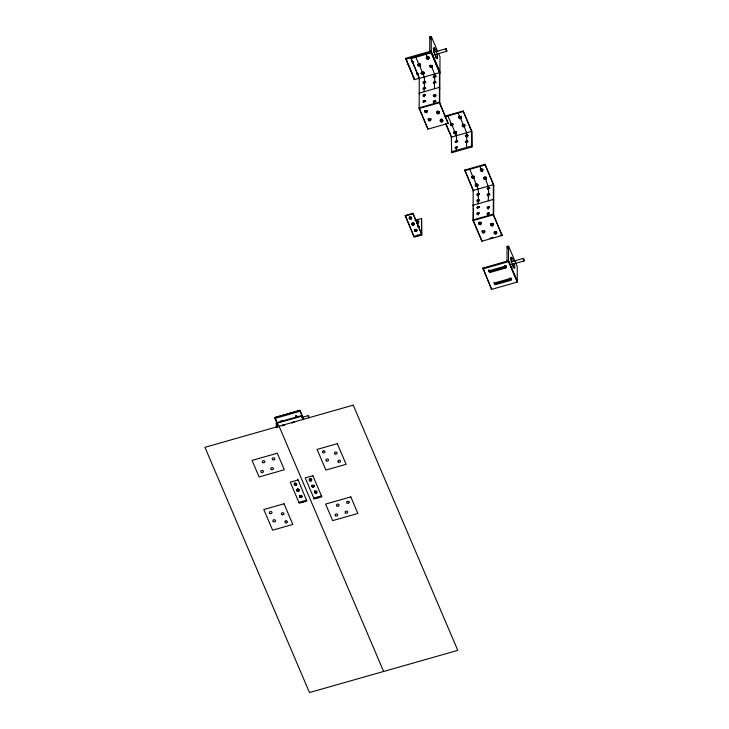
<?xml version="1.0" encoding="UTF-8"?>
<svg xmlns="http://www.w3.org/2000/svg" width="729" height="729" viewBox="0 0 729 729"><rect width="100%" height="100%" fill="white"/><g stroke="black" fill="none" stroke-linecap="round" stroke-linejoin="round"><path stroke-width="1.09" d="M274.988 418.437L274.979 417.48L299.947 410.381L303.647 419.066M276.255 427.941L276.273 422.756L301.496 415.585L303.255 419.722M277.357 427.631L277.375 423.112L279.116 427.203M295.081 483.455A1.212 0.993 0.2 0 1 296.676 484.585A1.212 0.993 0.2 0 1 294.689 485.149A1.212 0.993 0.2 0 1 295.081 483.455L295.081 482.844M295.837 417.617L295.837 416.706A1.139 0.929 0.2 0 1 296.047 415.794M295.883 485.332L295.883 484.721M296.53 416.432L296.539 415.521M297.213 491.401L297.222 489.569M297.742 491.31L297.66 488.895M297.888 480.001L290.251 482.17L299.227 503.22L306.863 501.051L297.888 479.39M298.462 491.382L298.462 490.772M303.346 419.284L299.947 410.381L274.997 417.526M301.041 497.433L301.041 496.823M302.799 419.321L301.496 415.585M306.517 499.62L306.517 500.231L298.872 502.399M308.403 417.772L308.413 415.53L302.171 417.307M310.062 479.19A1.212 0.993 0.2 0 1 311.657 480.32A1.212 0.993 0.2 0 1 309.67 480.885A1.212 0.993 0.2 0 1 310.062 479.19L310.062 478.589A1.212 0.993 0.2 0 0 309.543 478.871M310.864 481.076L310.864 480.466M313.443 487.127L313.443 486.516M315.22 491.291A1.212 0.993 0.2 0 1 316.814 492.421A1.212 0.993 0.2 0 1 314.828 492.986A1.212 0.993 0.2 0 1 315.22 491.291L315.22 490.681M316.022 493.169L316.022 492.567M321.498 495.365L321.498 495.966L313.853 498.144M418.419 75.734L419.476 78.213L414.327 79.68L405.616 58.329L431.231 51.048M414.856 220.368L421.544 218.472L421.836 234.948L414.2 237.116L405.224 215.465L412.869 213.287L421.49 233.526M410.053 217.351A1.212 0.993 0.2 0 1 411.648 218.481A1.212 0.993 0.2 0 1 409.662 219.046A1.212 0.993 0.2 0 1 410.053 217.351L410.053 216.75M419.649 79.288L410.855 57.983L431.076 52.233L439.879 72.873L439.769 102.98M410.855 219.238L410.855 218.627M412.632 223.402A1.212 0.993 0.2 0 1 414.227 224.532A1.212 0.993 0.2 0 1 412.24 225.097A1.212 0.993 0.2 0 1 412.632 223.402L412.632 222.792M421.836 234.948L412.869 213.287M413.434 225.288L413.434 224.678M414.327 79.68L413.352 76.345M416.013 231.33L416.013 230.728M417.125 74.303L417.125 73.383M417.699 225.817L417.717 222.719L418.063 223.539M417.726 219.557L418.063 222.135M418.811 63.505L418.801 64.179A1.321 1.084 0.2 0 0 418.382 66.02A1.321 1.084 0.2 0 0 420.542 65.4A1.321 1.084 0.2 0 0 418.801 64.179L415.84 57.226M419.157 108.493L419.266 78.395L439.487 72.645L439.387 102.743L448.18 123.383L427.959 129.133L419.157 108.493L439.387 102.743M419.676 65.555L422.291 72.353A1.321 1.084 0.2 0 1 424.023 73.574A1.321 1.084 0.2 0 1 421.863 74.194A1.321 1.084 0.2 0 1 422.291 72.353L422.291 71.679M421.544 218.472L421.49 234.127L413.853 236.305L405.224 215.465M424.05 72.627A1.321 1.084 0.2 0 1 423.731 73.41L423.166 74.394L424.642 77.866M424.205 91.663L424.214 88.984M424.26 76.973L424.624 82.277A1.321 0.72 -23.1 0 1 425.873 82.687M426.511 112.594L426.511 111.929M427.303 56.516L427.303 57.181L426.082 54.32M427.795 58.183L427.805 57.518M428.169 59.222L428.169 58.548M427.495 58.593L428.178 58.393L428.178 57.482A1.139 0.929 0.2 0 0 428.67 57.208M427.959 129.133L419.166 107.828L439.387 102.078L448.18 123.383M429.736 51.477L429.782 36.878L431.286 36.45L437.819 51.777M429.992 120.768L429.992 120.103A1.321 1.084 0.2 0 0 430.648 118.472M439.869 73.538L431.076 52.233M439.705 72.463L431.231 51.959L431.286 36.45M431.659 66.731L434.876 74.959M434.119 51.859L434.129 50.137M434.448 88.747L434.466 83.033M434.493 74.057L434.876 76.326A1.321 0.72 -23.1 0 1 436.079 76.946M437.619 111.728A1.321 1.084 0.2 0 1 439.35 112.949A1.321 1.084 0.2 0 1 437.19 113.569A1.321 1.084 0.2 0 1 437.619 111.728L437.619 111.054M438.484 113.77L438.484 113.104M439.942 72.399L439.997 56.889L438.685 53.818M441.036 119.92L441.373 119.848A1.321 1.084 0.2 0 1 442.029 121.925L441.701 121.998A1.321 1.084 0.2 0 1 441.036 119.92L441.1 119.237M441.965 121.943L441.974 121.269M445.054 116.111L463.152 110.963L471.955 131.603L471.9 146.957L451.67 152.707L451.342 136.451L451.725 137.353M452.071 125.023L454.677 131.821A1.321 1.084 0.2 0 1 456.418 133.042A1.321 1.084 0.2 0 1 454.249 133.662A1.321 1.084 0.2 0 1 454.677 131.821M455.552 133.197L456.336 135.703M456.281 150.393L456.29 148.26M456.336 135.038L456.7 141.563A1.321 0.72 -23.1 0 1 457.903 141.781M459.689 115.984L459.689 116.649A1.321 1.084 0.2 0 0 459.261 118.49A1.321 1.084 0.2 0 0 461.421 117.87A1.321 1.084 0.2 0 0 459.689 116.649L458.158 113.05M460.564 118.025L463.17 124.823A1.321 1.084 0.2 0 1 464.911 126.044A1.321 1.084 0.2 0 1 462.742 126.664A1.321 1.084 0.2 0 1 463.17 124.823L463.179 124.158M445.583 123.62L451.342 137.125L471.563 131.375L463.152 110.963M464.045 126.199L466.569 132.796M473.549 191.381L464.747 170.067L484.967 164.317L493.77 184.956L493.67 215.064M466.524 147.477L466.542 142.31M466.578 132.122L466.952 135.612A1.321 0.72 -23.1 0 1 468.191 136.013M471.9 146.957L471.572 130.701M473.057 220.586L473.167 190.479L493.387 184.729L493.278 214.836L502.081 235.476L481.86 241.226L473.057 220.586L493.278 214.836M473.44 220.814L473.486 208.385M473.577 177.639L476.183 184.437A1.321 1.084 0.2 0 1 477.923 185.667A1.321 1.084 0.2 0 1 475.764 186.278A1.321 1.084 0.2 0 1 476.183 184.437L476.192 183.772M477.058 185.813L478.16 189.057L478.525 194.37M478.106 203.746L478.115 201.076L478.497 201.969M479.536 222.637A1.321 1.084 0.2 0 1 481.268 223.867A1.321 1.084 0.2 0 1 479.108 224.477A1.321 1.084 0.2 0 1 479.536 222.637L479.536 221.971A1.321 1.084 0.2 0 0 479.226 222.099M480.402 224.687L480.402 224.013M481.204 168.609L481.195 169.274A1.321 1.084 0.2 0 1 482.316 171.215L482.006 171.333A1.321 1.084 0.2 0 1 480.949 169.365L479.974 166.403M481.696 170.276L481.696 169.602M481.86 241.226L481.86 240.561M482.06 171.306L482.069 170.641A1.321 1.084 0.2 0 1 480.949 168.7M507.01 261.164L507.065 246.575L508.56 246.147L517.271 266.586L517.226 282.087L491.601 289.377L482.899 268.026L508.514 260.745L517.226 281.175L508.414 260.772M483.892 232.861L483.892 232.187M484.685 177.448A1.321 1.084 0.2 0 1 486.416 178.669A1.321 1.084 0.2 0 1 484.256 179.279A1.321 1.084 0.2 0 1 484.685 177.448L484.685 176.773A1.321 1.084 0.2 0 0 484.375 176.901M493.77 185.631L484.967 164.317M485.55 178.815L488.767 188.419M488.339 200.84L488.357 195.117L488.74 196.019M488.384 189.039L488.749 194.497M506.163 265.994L506.154 266.905A1.139 0.929 0.2 0 1 505.461 268.09L490.626 272.309A1.139 0.929 0.2 0 1 489.177 271.735L489.186 270.823M490.626 272.309L490.635 271.398A1.139 0.929 0.2 0 1 489.232 270.113M491.51 223.812A1.321 1.084 0.2 0 1 493.241 225.042A1.321 1.084 0.2 0 1 491.082 225.653A1.321 1.084 0.2 0 1 491.51 223.812L491.51 223.147M491.656 288.447L491.601 289.377L482.899 268.026M492.385 225.862L492.385 225.188M511.257 278.041A1.139 0.929 0.2 0 1 511.384 278.259L511.384 279.171A1.139 0.929 0.2 0 1 510.683 280.355L495.857 284.565A1.139 0.929 0.2 0 1 494.408 283.991L494.408 283.08M495 231.995L495 231.33M495.866 234.027L495.866 233.362M495.857 284.565L495.857 283.654A1.139 0.929 0.2 0 1 494.362 282.606M502.081 235.476L493.287 214.162L473.057 219.912L481.413 239.522M506.154 266.905A1.139 0.929 0.2 0 0 504.705 266.331L504.714 265.42M505.461 268.09L505.461 267.178A1.139 0.929 0.2 0 0 506.026 265.775M517.226 282.087L508.505 261.656L508.56 246.147M511.384 279.171A1.139 0.929 0.2 0 0 509.936 278.596L509.936 277.685M510.683 280.355L510.692 279.444A1.139 0.929 0.2 0 0 511.43 278.733M511.403 262.413L511.412 259.834M523.632 258.941L524.005 260.964L523.322 258.44L511.02 261.911M280.793 421.644L280.811 421.398A1.139 0.929 0.2 0 1 282.67 420.87L282.87 421.052M295.774 417.38L295.792 417.143A1.139 0.929 0.2 0 1 297.651 416.614L297.979 417.006M523.632 260.453L523.322 258.44M445.975 48.734L446.731 51.267L445.975 48.734L433.746 52.215M417.562 73.228L417.334 73.383A1.139 0.929 0.2 0 0 417.99 74.905L412.842 62.648A1.139 0.929 0.2 0 1 412.113 61.127L410.855 57.983M426.784 56.78L427.367 56.498M482.006 170.659L482.325 170.55A1.321 1.084 0.2 0 0 482.543 168.836M456.363 146.729L456.035 146.83A1.321 0.72 -23.1 0 0 455.051 147.914A1.321 0.72 -23.1 0 0 456.226 148.279L456.554 148.169A1.321 0.72 -23.1 0 0 457.539 147.085A1.321 0.72 -23.1 0 0 456.363 146.729L456.682 147.65M405.616 59.24L431.231 51.959M410.846 58.648L431.076 52.898M426.738 56.835L427.431 56.634A1.139 0.929 0.2 0 1 428.297 56.68M446.731 51.267L434.493 54.748L434.11 54.238M412.277 62.001L413.352 61.701M426.064 58.083L429.253 57.181M417.507 74.267L418.574 73.957M420.697 73.356L423.877 72.453M421.426 72.499A1.321 1.084 0.2 0 0 422.483 73.766L423.731 73.41M414.373 78.75L406.053 59.35M439.842 71.515L431.131 51.076M419.211 93.139L439.441 87.325L439.824 88.291M444.927 116.813L463.152 111.628M451.287 151.814L471.517 146.064M464.747 170.741L484.967 164.991M405.224 216.066L412.86 213.898M473.112 205.232L493.333 199.418L493.715 200.375M489.924 238.265L492.995 237.39M500.085 235.376L502.081 234.811M482.89 268.937L508.505 261.656M504.705 266.331L489.879 270.55A1.139 0.929 0.2 0 0 489.177 271.735M511.776 264.445L524.005 260.964M506.537 266.869L489.56 271.698L488.804 269.94M509.936 278.596L495.109 282.806A1.139 0.929 0.2 0 0 494.408 283.991M511.758 279.134L494.781 283.964L494.034 282.205M299.938 411.302L274.979 418.4L276.774 422.62M276.273 423.431L301.487 416.259M441.373 119.182L441.036 119.255A1.321 1.084 0.2 0 0 440.735 119.392M423.166 73.729L422.483 73.766M445.975 49.499L446.731 50.511M429.782 36.878L430.657 38.919M523.194 258.677L524.069 260.718M466.943 137.125L466.56 136.232L466.924 141.69M507.065 246.575L507.94 248.616M434.867 77.848L434.484 76.946L434.858 82.413A1.321 0.72 -23.1 0 1 436.097 82.814M488.321 206.617L488.703 207.519M488.312 208.139L488.694 209.032M447.916 115.966L451.196 123.648A1.321 1.084 0.2 0 1 452.928 124.869A1.321 1.084 0.2 0 1 450.768 125.488A1.321 1.084 0.2 0 1 451.196 123.648M488.302 212.695L488.685 213.597M469.74 169.319L472.702 176.263A1.321 1.084 0.2 0 1 474.433 177.493A1.321 1.084 0.2 0 1 472.274 178.104A1.321 1.084 0.2 0 1 472.702 176.263M488.293 214.217L488.676 215.119M478.516 195.891L478.133 194.989L478.506 200.448A1.321 0.72 -23.1 0 1 479.746 200.858M434.42 94.524L434.812 95.426A1.321 0.72 -23.1 0 1 436.051 95.827M434.42 96.046L434.803 96.948M446.03 123.985L450.905 135.412M464.747 170.067L473.549 190.706M434.402 100.611L434.785 101.504A1.321 0.72 -23.1 0 1 435.988 101.732M478.096 206.489L478.479 207.382M424.624 83.799L424.242 82.896L424.606 88.364A1.321 0.72 -23.1 0 1 425.809 88.583M478.069 212.567L478.461 213.469M478.069 214.089L478.452 214.982M473.112 205.168L473.495 206.125M424.196 94.396L424.579 95.299M424.196 95.918L424.579 96.811M424.178 100.474L424.56 101.377A1.321 0.72 -23.1 0 1 425.809 101.778M406.007 59.122L407.028 61.528M408.185 64.234L410.227 69.009M411.038 70.923L412.259 73.784M419.211 93.075L419.594 94.041M417.671 235.212L418.018 236.032M308.413 415.53L308.932 416.76M295.464 415.831L295.837 416.706M317.671 497.06L318.026 497.871M279.079 426.228L383.627 671.464M274.979 417.48L276.564 421.207M302.699 501.315L303.045 502.135M446.048 48.743L446.658 51.258M439.368 112.002A1.321 1.084 0.2 0 1 437.974 113.159A1.321 1.084 0.2 0 1 436.753 111.874M437.054 111.373A1.321 1.084 0.2 0 1 437.309 111.182M438.63 111.109A1.321 1.084 0.2 0 1 439.15 111.473M442.758 119.848A1.321 1.084 0.2 0 1 442.038 121.26L441.701 121.324A1.321 1.084 0.2 0 1 440.316 119.829M441.719 119.182A1.321 1.084 0.2 0 1 442.047 119.255M433.582 102.415A1.321 0.72 -23.1 0 1 434.785 101.504M435.687 96.474A1.321 0.72 -23.1 0 1 435.423 96.665M433.555 96.538A1.321 0.72 -23.1 0 1 434.812 95.426M423.376 96.593A1.321 0.72 -23.1 0 1 423.959 95.572A1.321 0.72 -23.1 0 1 425.463 95.262M423.312 102.488A1.321 0.72 -23.1 0 1 424.56 101.377M427.322 110.553A1.321 1.084 0.2 0 1 426 111.984A1.321 1.084 0.2 0 1 424.879 110.434M429.992 120.103A1.321 1.084 0.2 0 1 428.242 119.155M428.26 118.873A1.321 1.084 0.2 0 1 428.561 118.371M455.497 142.465A1.321 0.72 -23.1 0 1 456.7 141.563M464.929 125.096A1.321 1.084 0.2 0 1 463.535 126.254A1.321 1.084 0.2 0 1 462.314 124.969M462.614 124.468A1.321 1.084 0.2 0 1 462.869 124.276M464.473 124.358A1.321 1.084 0.2 0 1 464.701 124.568M465.694 136.724A1.321 0.72 -23.1 0 1 466.952 135.612M460.992 116.184A1.321 1.084 0.2 0 1 460.719 117.97A1.321 1.084 0.2 0 1 458.805 117.077M458.933 116.531A1.321 1.084 0.2 0 1 459.124 116.294M452.882 123.648A1.321 1.084 0.2 0 1 451.561 125.078A1.321 1.084 0.2 0 1 450.44 123.529M456.208 131.566A1.321 1.084 0.2 0 1 455.215 133.252A1.321 1.084 0.2 0 1 453.93 131.703M465.722 142.592A1.321 0.72 -23.1 0 1 466.76 141.745A1.321 0.72 -23.1 0 1 468.009 141.763M455.634 148.288A1.321 0.72 -23.1 0 1 456.418 147.732L456.746 147.623A1.321 0.72 -23.1 0 1 457.356 147.568M420.56 64.453A1.321 1.084 0.2 0 1 419.339 65.61A1.321 1.084 0.2 0 1 417.927 64.608M418.054 64.061A1.321 1.084 0.2 0 1 418.246 63.824M420.104 63.715A1.321 1.084 0.2 0 1 420.332 63.924M429.026 57.791A1.321 1.084 0.2 0 1 428.424 58.457L427.422 58.584A1.321 1.084 0.2 0 1 426.456 57.272M428.051 56.479A1.321 1.084 0.2 0 1 428.37 56.589M432.47 65.355A1.321 1.084 0.2 0 1 431.149 66.786A1.321 1.084 0.2 0 1 430.028 65.236M423.303 71.734A1.321 1.084 0.2 0 1 423.977 72.353M423.394 89.266A1.321 0.72 -23.1 0 1 424.606 88.364M433.6 83.525A1.321 0.72 -23.1 0 1 434.858 82.413M433.664 77.629A1.321 0.72 -23.1 0 1 434.876 76.326M423.376 83.398A1.321 0.72 -23.1 0 1 424.624 82.277M428.871 57.208A1.139 0.929 0.2 0 1 428.178 58.393M417.99 73.993A1.139 0.929 0.2 0 1 417.07 73.146M413.061 61.746A1.139 0.929 0.2 0 1 412.477 61.655M436.981 53.864A5.814 1.112 74.1 0 1 436.261 57.737A5.814 1.112 74.1 0 1 433.709 48.287A5.814 1.112 74.1 0 1 436.58 52.406M433.172 48.333A5.814 1.112 74.1 0 1 434.621 51.413M435.477 54.292A5.814 1.112 74.1 0 1 436.033 57.974M487.537 195.8A1.321 0.72 -23.1 0 1 488.585 194.552A1.321 0.72 -23.1 0 1 489.997 194.907M496.249 231.494A1.321 1.084 0.2 0 1 495.93 233.344L495.602 233.417A1.321 1.084 0.2 0 1 494.636 231.485M487.428 214.709A1.321 0.72 -23.1 0 1 488.202 213.788A1.321 0.72 -23.1 0 1 489.569 213.57M477.395 208.075A1.321 0.72 -23.1 0 1 479.363 207.355M477.249 214.763A1.321 0.72 -23.1 0 1 477.832 213.743A1.321 0.72 -23.1 0 1 479.336 213.442M484.703 230.811A1.321 1.084 0.2 0 1 483.382 232.25A1.321 1.084 0.2 0 1 482.261 230.692M477.249 201.569A1.321 0.72 -23.1 0 1 478.506 200.448M493.269 224.095A1.321 1.084 0.2 0 1 491.537 225.197A1.321 1.084 0.2 0 1 490.945 223.466M492.813 223.347A1.321 1.084 0.2 0 1 493.196 223.812M487.491 208.813A1.321 0.72 -23.1 0 1 488.084 207.792A1.321 0.72 -23.1 0 1 489.587 207.483M486.371 177.439A1.321 1.084 0.2 0 1 485.213 178.878A1.321 1.084 0.2 0 1 483.819 177.594M485.696 176.819A1.321 1.084 0.2 0 1 485.979 176.974M474.233 176.008A1.321 1.084 0.2 0 1 473.239 177.703A1.321 1.084 0.2 0 1 471.945 176.145M477.942 184.719A1.321 1.084 0.2 0 1 476.21 185.822A1.321 1.084 0.2 0 1 475.627 184.091M477.486 183.972A1.321 1.084 0.2 0 1 477.869 184.437M487.692 189.103A1.321 0.72 -23.1 0 1 489.852 188.492M477.313 195.673A1.321 0.72 -23.1 0 1 477.896 194.652A1.321 0.72 -23.1 0 1 479.409 194.342M481.222 222.637A1.321 1.084 0.2 0 1 480.065 224.067A1.321 1.084 0.2 0 1 478.671 222.792M480.548 222.017A1.321 1.084 0.2 0 1 480.83 222.172M514.264 263.561A5.814 1.112 74.1 0 1 513.699 267.68A5.814 1.112 74.1 0 1 510.983 258.558A5.814 1.112 74.1 0 1 513.407 260.681M510.455 258.03A5.814 1.112 74.1 0 1 511.904 261.11M512.76 263.989A5.814 1.112 74.1 0 1 513.316 267.671M282.187 426.028A1.321 1.084 0.2 0 1 284.602 425.344M292.174 423.194A1.321 1.084 0.2 0 1 294.589 422.501M416.623 229.225A1.212 0.993 0.2 0 1 416.159 230.674A1.212 0.993 0.2 0 1 414.464 230.109M414.418 229.599A1.212 0.993 0.2 0 1 414.519 229.353M417.07 223.466A1.212 0.656 -23.1 0 1 417.371 222.482A1.212 0.656 -23.1 0 1 418.874 222.108M418.054 226.637A1.212 0.656 -23.1 0 1 419.193 227.011M414.181 223.411A1.212 0.993 0.2 0 1 413.124 224.732A1.212 0.993 0.2 0 1 411.839 223.548M412.35 222.91A1.212 0.993 0.2 0 1 413.835 222.983M417.999 225.762A1.212 0.656 -23.1 0 1 418.847 226.19A1.212 0.656 -23.1 0 1 417.99 227.111M416.578 231.512A1.212 0.656 -23.1 0 1 416.578 231.157M416.87 230.756A1.212 0.656 -23.1 0 1 417.389 230.428M411.675 217.616A1.212 0.993 0.2 0 1 410.391 218.682A1.212 0.993 0.2 0 1 409.261 217.497M409.361 217.251A1.212 0.993 0.2 0 1 409.771 216.859M411.256 216.932A1.212 0.993 0.2 0 1 411.466 217.124M316.814 491.811A1.212 0.993 0.2 0 1 314.409 491.692M314.527 491.191A1.212 0.993 0.2 0 1 314.7 490.972M316.623 491.064A1.212 0.993 0.2 0 1 316.769 491.3M314.19 485.25A1.212 0.993 0.2 0 1 312.969 486.571A1.212 0.993 0.2 0 1 311.948 485.14M316.541 493.187A1.212 0.656 -23.1 0 1 316.696 492.795M310.691 478.552A1.212 0.993 0.2 0 1 311.657 479.709A1.212 0.993 0.2 0 1 310.235 480.502A1.212 0.993 0.2 0 1 309.269 479.336M299.255 490.025A1.212 0.993 0.2 0 1 297.678 490.781A1.212 0.993 0.2 0 1 296.967 489.405M297.14 489.186A1.212 0.993 0.2 0 1 298.589 488.94M299.209 489.505A1.212 0.993 0.2 0 1 299.273 489.76M301.651 495.328A1.212 0.993 0.2 0 1 300.731 496.877A1.212 0.993 0.2 0 1 299.546 495.447M301.897 496.859A1.212 0.656 -23.1 0 1 302.134 496.677M296.694 483.71A1.212 0.993 0.2 0 1 294.953 484.685A1.212 0.993 0.2 0 1 294.798 482.962M427.367 57.163L427.048 57.272A1.321 1.084 0.2 0 0 428.105 59.24L428.424 59.122A1.321 1.084 0.2 0 0 427.367 57.163M353.237 405.142L204.931 447.314L309.479 692.55L457.776 650.386L353.237 405.142M277.266 453.219L252.052 460.391L259.105 476.939L284.319 469.777L277.266 453.219M337.317 443.679L317.088 449.428L325.89 470.068L346.111 464.318L337.317 443.679M312.869 475.736L305.232 477.914L314.199 498.964L321.844 496.786L312.869 475.736M284.028 503.785L263.798 509.535L272.6 530.174L292.821 524.424L284.028 503.785M350.804 496.905L325.59 504.076L332.652 520.624L357.866 513.462L350.804 496.905M495.264 231.94L494.936 232.013A1.321 1.084 0.2 0 0 495.592 234.091L495.93 234.018A1.321 1.084 0.2 0 0 495.264 231.94M323.576 450.814L323.239 450.887A1.321 1.084 0.2 0 0 323.904 452.964L324.241 452.891A1.321 1.084 0.2 0 0 323.576 450.814M286.014 520.889L285.677 520.953A1.321 1.084 0.2 0 0 286.342 523.03L286.67 522.957A1.321 1.084 0.2 0 0 286.014 520.889M349.118 502.208L349.027 501.935A1.321 1.084 0.2 0 0 346.494 502.472L346.585 502.746A1.321 1.084 0.2 0 0 349.118 502.208M263.424 471.371L263.333 471.098A1.321 1.084 0.2 0 0 260.8 471.636L260.882 471.909A1.321 1.084 0.2 0 0 263.424 471.371M428.688 120.567A1.321 1.084 0.2 0 0 430.857 119.948A1.321 1.084 0.2 0 0 429.117 118.727A1.321 1.084 0.2 0 0 428.688 120.567M425.207 112.394A1.321 1.084 0.2 0 0 427.367 111.774A1.321 1.084 0.2 0 0 425.636 110.553A1.321 1.084 0.2 0 0 425.207 112.394M423.567 95.991A1.321 0.72 -23.1 0 0 425.444 94.797A1.321 0.72 -23.1 0 0 423.576 94.679A1.321 0.72 -23.1 0 0 423.567 95.991M433.791 96.119A1.321 0.72 -23.1 0 0 435.669 94.934A1.321 0.72 -23.1 0 0 433.801 94.806A1.321 0.72 -23.1 0 0 433.791 96.119M423.549 102.069A1.321 0.72 -23.1 0 0 425.426 100.884A1.321 0.72 -23.1 0 0 423.549 100.757A1.321 0.72 -23.1 0 0 423.549 102.069M433.773 102.206A1.321 0.72 -23.1 0 0 435.65 101.012A1.321 0.72 -23.1 0 0 433.782 100.884A1.321 0.72 -23.1 0 0 433.773 102.206M455.689 142.255A1.321 0.72 -23.1 0 0 457.566 141.062A1.321 0.72 -23.1 0 0 455.698 140.943A1.321 0.72 -23.1 0 0 455.689 142.255M465.94 136.305A1.321 0.72 -23.1 0 0 467.808 135.111A1.321 0.72 -23.1 0 0 465.94 134.993A1.321 0.72 -23.1 0 0 465.94 136.305M465.913 142.383A1.321 0.72 -23.1 0 0 467.79 141.198A1.321 0.72 -23.1 0 0 465.922 141.071A1.321 0.72 -23.1 0 0 465.913 142.383M423.595 89.056A1.321 0.72 -23.1 0 0 425.472 87.872A1.321 0.72 -23.1 0 0 423.595 87.744A1.321 0.72 -23.1 0 0 423.595 89.056M433.837 83.106A1.321 0.72 -23.1 0 0 435.714 81.912A1.321 0.72 -23.1 0 0 433.846 81.794A1.321 0.72 -23.1 0 0 433.837 83.106M433.864 77.028A1.321 0.72 -23.1 0 0 435.732 75.834A1.321 0.72 -23.1 0 0 433.864 75.707A1.321 0.72 -23.1 0 0 433.864 77.028M423.613 82.978A1.321 0.72 -23.1 0 0 425.49 81.785A1.321 0.72 -23.1 0 0 423.622 81.657A1.321 0.72 -23.1 0 0 423.613 82.978M430.356 67.196A1.321 1.084 0.2 0 0 432.516 66.576A1.321 1.084 0.2 0 0 430.784 65.355A1.321 1.084 0.2 0 0 430.356 67.196M487.737 195.199A1.321 0.72 -23.1 0 0 489.615 194.005A1.321 0.72 -23.1 0 0 487.737 193.878A1.321 0.72 -23.1 0 0 487.737 195.199M477.486 201.149A1.321 0.72 -23.1 0 0 479.363 199.956A1.321 0.72 -23.1 0 0 477.495 199.828A1.321 0.72 -23.1 0 0 477.486 201.149M477.468 208.084A1.321 0.72 -23.1 0 0 479.345 206.89A1.321 0.72 -23.1 0 0 477.468 206.763A1.321 0.72 -23.1 0 0 477.468 208.084M487.674 214.29A1.321 0.72 -23.1 0 0 489.542 213.105A1.321 0.72 -23.1 0 0 487.674 212.977A1.321 0.72 -23.1 0 0 487.674 214.29M482.589 232.651A1.321 1.084 0.2 0 0 484.749 232.041A1.321 1.084 0.2 0 0 483.017 230.811A1.321 1.084 0.2 0 0 482.589 232.651M487.692 208.212A1.321 0.72 -23.1 0 0 489.569 207.018A1.321 0.72 -23.1 0 0 487.692 206.89A1.321 0.72 -23.1 0 0 487.692 208.212M477.513 195.062A1.321 0.72 -23.1 0 0 479.39 193.878A1.321 0.72 -23.1 0 0 477.513 193.75A1.321 0.72 -23.1 0 0 477.513 195.062M487.756 189.112A1.321 0.72 -23.1 0 0 489.633 187.927A1.321 0.72 -23.1 0 0 487.765 187.8A1.321 0.72 -23.1 0 0 487.756 189.112M477.44 214.162A1.321 0.72 -23.1 0 0 479.317 212.968A1.321 0.72 -23.1 0 0 477.449 212.85A1.321 0.72 -23.1 0 0 477.44 214.162M273.329 521.6A1.321 1.084 0.2 0 0 275.498 520.989A1.321 1.084 0.2 0 0 273.758 519.759A1.321 1.084 0.2 0 0 273.329 521.6M271.234 469.485A1.321 1.084 0.2 0 0 273.393 468.875A1.321 1.084 0.2 0 0 271.662 467.644A1.321 1.084 0.2 0 0 271.234 469.485M262.668 462.523A1.321 1.084 0.2 0 0 264.827 461.913A1.321 1.084 0.2 0 0 263.096 460.682A1.321 1.084 0.2 0 0 262.668 462.523M272.655 459.689A1.321 1.084 0.2 0 0 274.815 459.07A1.321 1.084 0.2 0 0 273.083 457.848A1.321 1.084 0.2 0 0 272.655 459.689M334.857 453.885A1.321 1.084 0.2 0 0 337.017 453.265A1.321 1.084 0.2 0 0 335.285 452.044A1.321 1.084 0.2 0 0 334.857 453.885M338.338 462.058A1.321 1.084 0.2 0 0 340.507 461.439A1.321 1.084 0.2 0 0 338.766 460.218A1.321 1.084 0.2 0 0 338.338 462.058M335.531 515.795A1.321 1.084 0.2 0 0 337.7 515.184A1.321 1.084 0.2 0 0 335.96 513.954A1.321 1.084 0.2 0 0 335.531 515.795M345.519 512.961A1.321 1.084 0.2 0 0 347.687 512.341A1.321 1.084 0.2 0 0 345.947 511.12A1.321 1.084 0.2 0 0 345.519 512.961M269.848 513.426A1.321 1.084 0.2 0 0 272.008 512.815A1.321 1.084 0.2 0 0 270.277 511.585A1.321 1.084 0.2 0 0 269.848 513.426M326.364 460.883A1.321 1.084 0.2 0 0 328.524 460.263A1.321 1.084 0.2 0 0 326.792 459.042A1.321 1.084 0.2 0 0 326.364 460.883M281.822 514.601A1.321 1.084 0.2 0 0 283.991 513.991A1.321 1.084 0.2 0 0 282.251 512.76A1.321 1.084 0.2 0 0 281.822 514.601M336.953 505.999A1.321 1.084 0.2 0 0 339.122 505.379A1.321 1.084 0.2 0 0 337.381 504.158A1.321 1.084 0.2 0 0 336.953 505.999M414.819 231.148A1.212 0.993 0.2 0 0 416.806 230.583A1.212 0.993 0.2 0 0 415.211 229.453A1.212 0.993 0.2 0 0 414.819 231.148M417.143 222.792A1.212 0.656 -23.1 0 0 418.865 221.689A1.212 0.656 -23.1 0 0 417.143 221.58A1.212 0.656 -23.1 0 0 417.143 222.792M312.249 486.936A1.212 0.993 0.2 0 0 314.235 486.371A1.212 0.993 0.2 0 0 312.641 485.241A1.212 0.993 0.2 0 0 312.249 486.936M297.268 491.2A1.212 0.993 0.2 0 0 299.255 490.626A1.212 0.993 0.2 0 0 297.66 489.505A1.212 0.993 0.2 0 0 297.268 491.2M299.847 497.242A1.212 0.993 0.2 0 0 301.833 496.677A1.212 0.993 0.2 0 0 300.239 495.556A1.212 0.993 0.2 0 0 299.847 497.242"/></g></svg>
